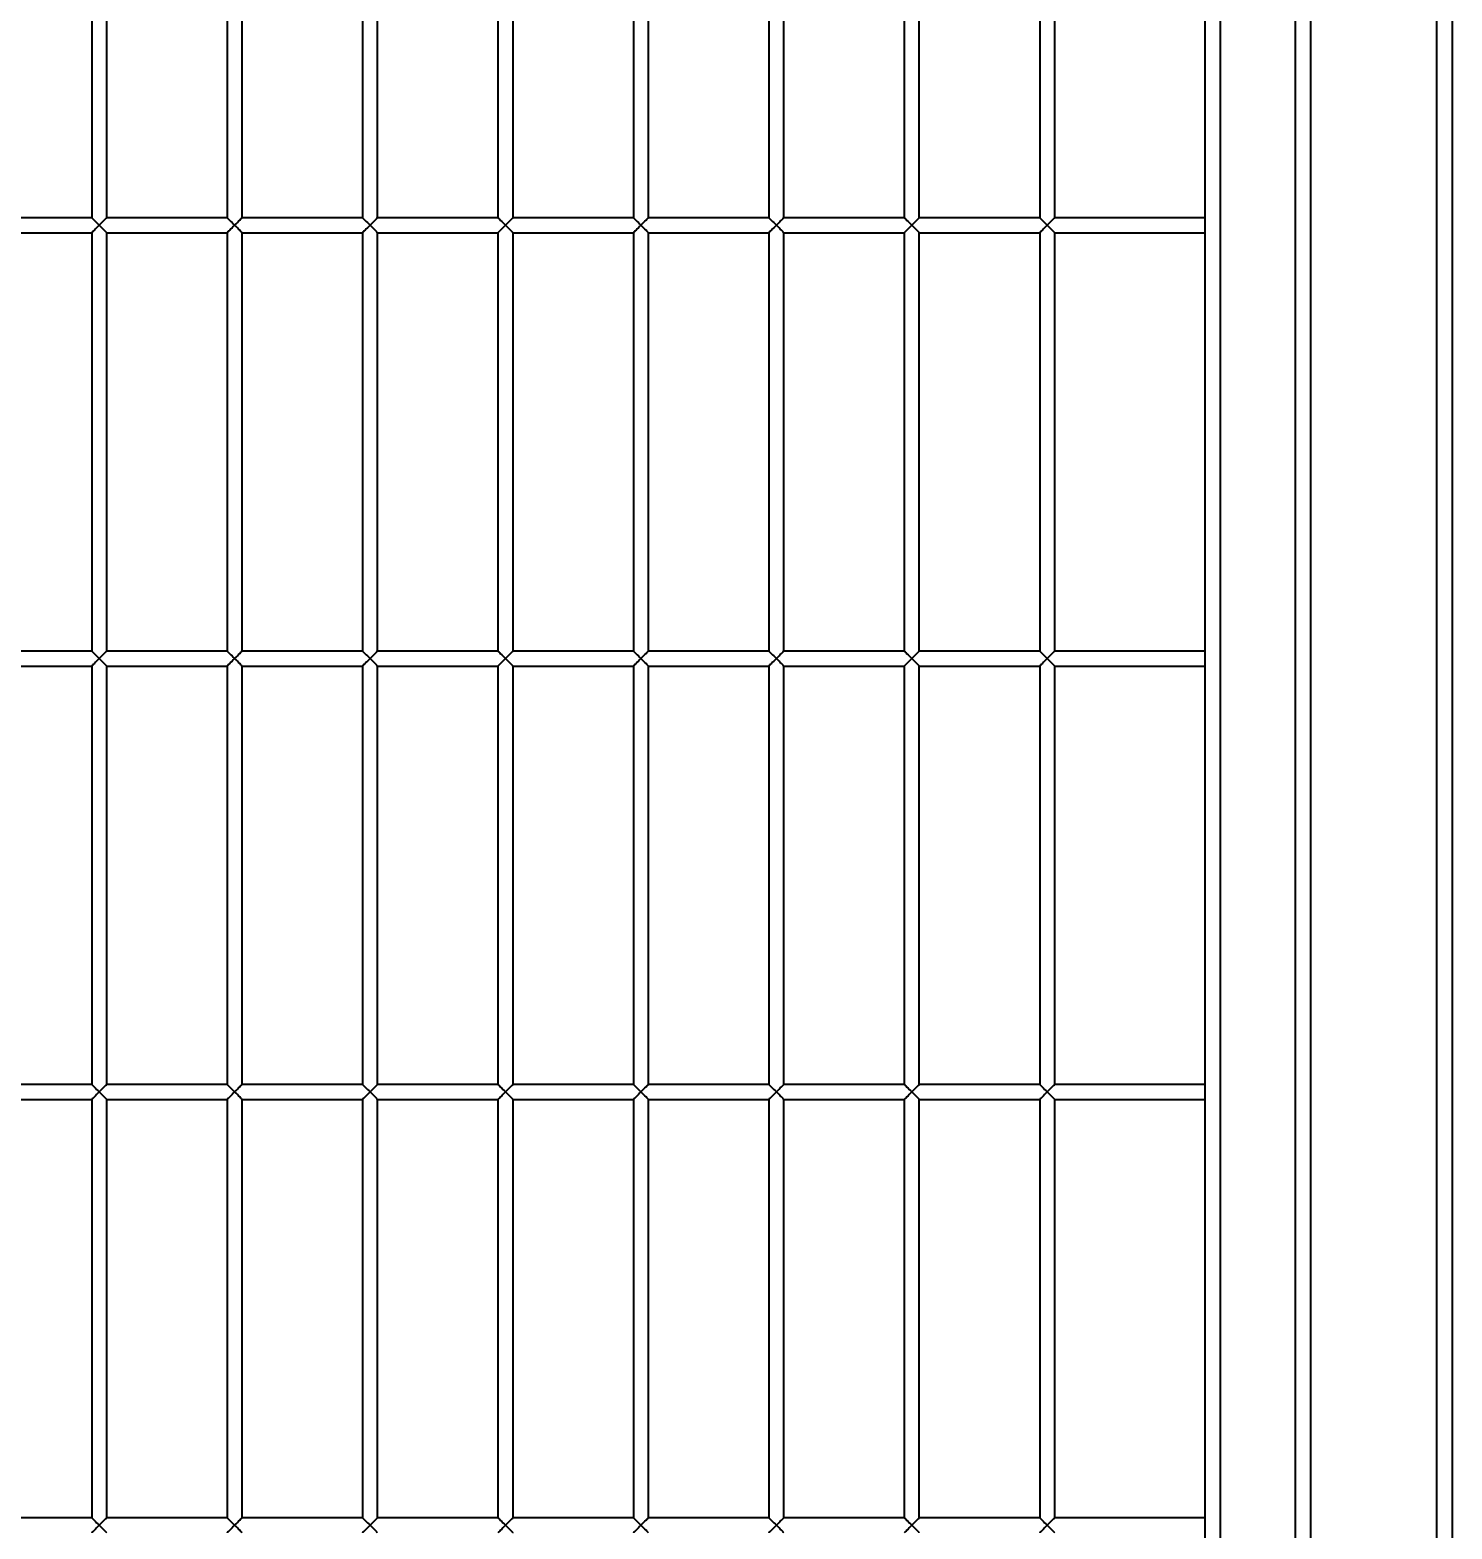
# Model space of a CAD drawing. Header units: millimetres. Extents: x 0 to 420, y 0 to 297.
# Drawn here: x 266.87 to 276.32, y 235.92 to 245.88 of the extents above; entities that cross this region are included whole.
import ezdxf

# ---------------------------------------------------------------- set-up
doc = ezdxf.new("R2010")
doc.units = ezdxf.units.MM

msp = doc.modelspace()

# ---------------------------------------------------------------- linework, layer by layer
at = {"color": 7, "linetype": 'Continuous', "lineweight": 40}
for p, q in [((276.2225, 215.8453), (276.2225, 255.8453)), ((276.3225, 255.8453), (276.3225, 215.8453)), ((275.3825, 253.8453), (275.3825, 217.8453)), ((275.2825, 217.9453), (275.2825, 253.7453)), ((274.7825, 253.2453), (274.7825, 218.4453)), ((274.6825, 218.5453), (274.6825, 253.1453)), ((267.2825, 247.4153), (267.2825, 244.6353)), ((267.3825, 244.6353), (267.3825, 247.4153)), ((268.1825, 247.4153), (268.1825, 244.6353)), ((268.2825, 244.6353), (268.2825, 247.4153)), ((269.0825, 247.4153), (269.0825, 244.6353)), ((269.1825, 244.6353), (269.1825, 247.4153)), ((269.9825, 247.4153), (269.9825, 244.6353)), ((270.0825, 244.6353), (270.0825, 247.4153)), ((270.8825, 247.4153), (270.8825, 244.6353)), ((270.9825, 244.6353), (270.9825, 247.4153)), ((271.7825, 247.4153), (271.7825, 244.6353)), ((271.8825, 244.6353), (271.8825, 247.4153)), ((272.6825, 247.4153), (272.6825, 244.6353)), ((272.7825, 244.6353), (272.7825, 247.4153)), ((273.5825, 247.4153), (273.5825, 244.6353)), ((273.6825, 244.6353), (273.6825, 247.4153)), ((267.2825, 244.6353), (266.4825, 244.6353)), ((268.1825, 244.6353), (267.3825, 244.6353)), ((269.0825, 244.6353), (268.2825, 244.6353)), ((269.9825, 244.6353), (269.1825, 244.6353)), ((270.8825, 244.6353), (270.0825, 244.6353)), ((271.7825, 244.6353), (270.9825, 244.6353)), ((272.6825, 244.6353), (271.8825, 244.6353)), ((273.5825, 244.6353), (272.7825, 244.6353)), ((274.6825, 244.6353), (273.6825, 244.6353)), ((266.4825, 244.5353), (267.2825, 244.5353)), ((267.2825, 244.5353), (267.2825, 241.7553)), ((267.3825, 241.7553), (267.3825, 244.5353)), ((267.3825, 244.5353), (268.1825, 244.5353)), ((268.1825, 244.5353), (268.1825, 241.7553)), ((268.2825, 241.7553), (268.2825, 244.5353)), ((268.2825, 244.5353), (269.0825, 244.5353)), ((269.0825, 244.5353), (269.0825, 241.7553)), ((269.1825, 241.7553), (269.1825, 244.5353)), ((269.1825, 244.5353), (269.9825, 244.5353)), ((269.9825, 244.5353), (269.9825, 241.7553)), ((270.0825, 241.7553), (270.0825, 244.5353)), ((270.0825, 244.5353), (270.8825, 244.5353)), ((270.8825, 244.5353), (270.8825, 241.7553)), ((270.9825, 241.7553), (270.9825, 244.5353)), ((270.9825, 244.5353), (271.7825, 244.5353)), ((271.7825, 244.5353), (271.7825, 241.7553)), ((271.8825, 241.7553), (271.8825, 244.5353)), ((271.8825, 244.5353), (272.6825, 244.5353)), ((272.6825, 244.5353), (272.6825, 241.7553)), ((272.7825, 241.7553), (272.7825, 244.5353)), ((272.7825, 244.5353), (273.5825, 244.5353)), ((273.5825, 244.5353), (273.5825, 241.7553)), ((273.6825, 244.5353), (274.6825, 244.5353)), ((273.6825, 241.7553), (273.6825, 244.5353)), ((267.2825, 241.7553), (266.4825, 241.7553)), ((268.1825, 241.7553), (267.3825, 241.7553)), ((269.0825, 241.7553), (268.2825, 241.7553)), ((269.9825, 241.7553), (269.1825, 241.7553)), ((270.8825, 241.7553), (270.0825, 241.7553)), ((271.7825, 241.7553), (270.9825, 241.7553)), ((272.6825, 241.7553), (271.8825, 241.7553)), ((273.5825, 241.7553), (272.7825, 241.7553)), ((274.6825, 241.7553), (273.6825, 241.7553)), ((266.4825, 241.6553), (267.2825, 241.6553)), ((267.2825, 241.6553), (267.2825, 238.8753)), ((267.3825, 238.8753), (267.3825, 241.6553)), ((267.3825, 241.6553), (268.1825, 241.6553)), ((268.1825, 241.6553), (268.1825, 238.8753)), ((268.2825, 238.8753), (268.2825, 241.6553)), ((268.2825, 241.6553), (269.0825, 241.6553)), ((269.0825, 241.6553), (269.0825, 238.8753)), ((269.1825, 238.8753), (269.1825, 241.6553)), ((269.1825, 241.6553), (269.9825, 241.6553)), ((269.9825, 241.6553), (269.9825, 238.8753)), ((270.0825, 238.8753), (270.0825, 241.6553)), ((270.0825, 241.6553), (270.8825, 241.6553)), ((270.8825, 241.6553), (270.8825, 238.8753)), ((270.9825, 238.8753), (270.9825, 241.6553)), ((270.9825, 241.6553), (271.7825, 241.6553)), ((271.7825, 241.6553), (271.7825, 238.8753)), ((271.8825, 238.8753), (271.8825, 241.6553)), ((271.8825, 241.6553), (272.6825, 241.6553)), ((272.6825, 241.6553), (272.6825, 238.8753)), ((272.7825, 238.8753), (272.7825, 241.6553)), ((272.7825, 241.6553), (273.5825, 241.6553)), ((273.5825, 241.6553), (273.5825, 238.8753)), ((273.6825, 241.6553), (274.6825, 241.6553)), ((273.6825, 238.8753), (273.6825, 241.6553)), ((267.2825, 238.8753), (266.4825, 238.8753)), ((268.1825, 238.8753), (267.3825, 238.8753)), ((269.0825, 238.8753), (268.2825, 238.8753)), ((269.9825, 238.8753), (269.1825, 238.8753)), ((270.8825, 238.8753), (270.0825, 238.8753)), ((271.7825, 238.8753), (270.9825, 238.8753)), ((272.6825, 238.8753), (271.8825, 238.8753)), ((273.5825, 238.8753), (272.7825, 238.8753)), ((274.6825, 238.8753), (273.6825, 238.8753)), ((266.4825, 238.7753), (267.2825, 238.7753)), ((267.2825, 238.7753), (267.2825, 235.9953)), ((267.3825, 235.9953), (267.3825, 238.7753)), ((267.3825, 238.7753), (268.1825, 238.7753)), ((268.1825, 238.7753), (268.1825, 235.9953)), ((268.2825, 235.9953), (268.2825, 238.7753)), ((268.2825, 238.7753), (269.0825, 238.7753)), ((269.0825, 238.7753), (269.0825, 235.9953)), ((269.1825, 235.9953), (269.1825, 238.7753)), ((269.1825, 238.7753), (269.9825, 238.7753)), ((269.9825, 238.7753), (269.9825, 235.9953)), ((270.0825, 235.9953), (270.0825, 238.7753)), ((270.0825, 238.7753), (270.8825, 238.7753)), ((270.8825, 238.7753), (270.8825, 235.9953)), ((270.9825, 235.9953), (270.9825, 238.7753)), ((270.9825, 238.7753), (271.7825, 238.7753)), ((271.7825, 238.7753), (271.7825, 235.9953)), ((271.8825, 235.9953), (271.8825, 238.7753)), ((271.8825, 238.7753), (272.6825, 238.7753)), ((272.6825, 238.7753), (272.6825, 235.9953)), ((272.7825, 235.9953), (272.7825, 238.7753)), ((272.7825, 238.7753), (273.5825, 238.7753)), ((273.5825, 238.7753), (273.5825, 235.9953)), ((273.6825, 238.7753), (274.6825, 238.7753)), ((273.6825, 235.9953), (273.6825, 238.7753)), ((267.2825, 235.9953), (266.4825, 235.9953)), ((268.1825, 235.9953), (267.3825, 235.9953)), ((269.0825, 235.9953), (268.2825, 235.9953)), ((269.9825, 235.9953), (269.1825, 235.9953)), ((270.8825, 235.9953), (270.0825, 235.9953)), ((271.7825, 235.9953), (270.9825, 235.9953)), ((272.6825, 235.9953), (271.8825, 235.9953)), ((273.5825, 235.9953), (272.7825, 235.9953)), ((274.6825, 235.9953), (273.6825, 235.9953))]:
    msp.add_line(p, q, dxfattribs=at)
at = {"color": 7, "linetype": 'Continuous', "lineweight": 40, "flags": 128}
for points in [[(267.2825, 244.6353), (267.2832, 244.6346), (267.2855, 244.6323), (267.2892, 244.6286), (267.2942, 244.6236), (267.3003, 244.6175), (267.3075, 244.6103), (267.3154, 244.6024), (267.3238, 244.594), (267.3325, 244.5853)], [(267.3325, 244.5853), (267.3238, 244.5767), (267.3154, 244.5682), (267.3075, 244.5603), (267.3003, 244.5532), (267.2942, 244.547), (267.2892, 244.542), (267.2855, 244.5384), (267.2832, 244.5361), (267.2825, 244.5353)], [(267.3325, 244.5853), (267.3417, 244.5945), (267.3505, 244.6034), (267.3588, 244.6117), (267.3662, 244.619), (267.3724, 244.6252), (267.3772, 244.6301), (267.3806, 244.6334), (267.3823, 244.6351), (267.3825, 244.6353)], [(267.3825, 244.5353), (267.3823, 244.5356), (267.3806, 244.5372), (267.3772, 244.5406), (267.3724, 244.5454), (267.3662, 244.5517), (267.3588, 244.559), (267.3505, 244.5673), (267.3417, 244.5761), (267.3325, 244.5853)], [(268.1825, 244.6353), (268.1832, 244.6346), (268.1855, 244.6323), (268.1892, 244.6286), (268.1942, 244.6236), (268.2003, 244.6175), (268.2075, 244.6103), (268.2154, 244.6024), (268.2238, 244.594), (268.2325, 244.5853)], [(268.2325, 244.5853), (268.2238, 244.5767), (268.2154, 244.5682), (268.2075, 244.5603), (268.2003, 244.5532), (268.1942, 244.547), (268.1892, 244.542), (268.1855, 244.5384), (268.1832, 244.5361), (268.1825, 244.5353)], [(268.2325, 244.5853), (268.2417, 244.5945), (268.2505, 244.6034), (268.2588, 244.6117), (268.2662, 244.619), (268.2724, 244.6252), (268.2772, 244.6301), (268.2806, 244.6334), (268.2823, 244.6351), (268.2825, 244.6353)], [(268.2825, 244.5353), (268.2823, 244.5356), (268.2806, 244.5372), (268.2772, 244.5406), (268.2724, 244.5454), (268.2662, 244.5517), (268.2588, 244.559), (268.2505, 244.5673), (268.2417, 244.5761), (268.2325, 244.5853)], [(269.0825, 244.6353), (269.0832, 244.6346), (269.0855, 244.6323), (269.0892, 244.6286), (269.0942, 244.6236), (269.1003, 244.6175), (269.1075, 244.6103), (269.1154, 244.6024), (269.1238, 244.594), (269.1325, 244.5853)], [(269.1325, 244.5853), (269.1238, 244.5767), (269.1154, 244.5682), (269.1075, 244.5603), (269.1003, 244.5532), (269.0942, 244.547), (269.0892, 244.542), (269.0855, 244.5384), (269.0832, 244.5361), (269.0825, 244.5353)], [(269.1325, 244.5853), (269.1417, 244.5945), (269.1505, 244.6034), (269.1588, 244.6117), (269.1662, 244.619), (269.1724, 244.6252), (269.1772, 244.6301), (269.1806, 244.6334), (269.1823, 244.6351), (269.1825, 244.6353)], [(269.1825, 244.5353), (269.1823, 244.5356), (269.1806, 244.5372), (269.1772, 244.5406), (269.1724, 244.5454), (269.1662, 244.5517), (269.1588, 244.559), (269.1505, 244.5673), (269.1417, 244.5761), (269.1325, 244.5853)], [(269.9825, 244.6353), (269.9832, 244.6346), (269.9855, 244.6323), (269.9892, 244.6286), (269.9942, 244.6236), (270.0003, 244.6175), (270.0075, 244.6103), (270.0154, 244.6024), (270.0238, 244.594), (270.0325, 244.5853)], [(270.0325, 244.5853), (270.0238, 244.5767), (270.0154, 244.5682), (270.0075, 244.5603), (270.0003, 244.5532), (269.9942, 244.547), (269.9892, 244.542), (269.9855, 244.5384), (269.9832, 244.5361), (269.9825, 244.5353)], [(270.0325, 244.5853), (270.0417, 244.5945), (270.0505, 244.6034), (270.0588, 244.6117), (270.0662, 244.619), (270.0724, 244.6252), (270.0772, 244.6301), (270.0806, 244.6334), (270.0823, 244.6351), (270.0825, 244.6353)], [(270.0825, 244.5353), (270.0823, 244.5356), (270.0806, 244.5372), (270.0772, 244.5406), (270.0724, 244.5454), (270.0662, 244.5517), (270.0588, 244.559), (270.0505, 244.5673), (270.0417, 244.5761), (270.0325, 244.5853)], [(270.8825, 244.6353), (270.8832, 244.6346), (270.8855, 244.6323), (270.8892, 244.6286), (270.8942, 244.6236), (270.9003, 244.6175), (270.9075, 244.6103), (270.9154, 244.6024), (270.9238, 244.594), (270.9325, 244.5853)], [(270.9325, 244.5853), (270.9238, 244.5767), (270.9154, 244.5682), (270.9075, 244.5603), (270.9003, 244.5532), (270.8942, 244.547), (270.8892, 244.542), (270.8855, 244.5384), (270.8832, 244.5361), (270.8825, 244.5353)], [(270.9325, 244.5853), (270.9417, 244.5945), (270.9505, 244.6034), (270.9588, 244.6117), (270.9662, 244.619), (270.9724, 244.6252), (270.9772, 244.6301), (270.9806, 244.6334), (270.9823, 244.6351), (270.9825, 244.6353)], [(270.9825, 244.5353), (270.9823, 244.5356), (270.9806, 244.5372), (270.9772, 244.5406), (270.9724, 244.5454), (270.9662, 244.5517), (270.9588, 244.559), (270.9505, 244.5673), (270.9417, 244.5761), (270.9325, 244.5853)], [(271.7825, 244.6353), (271.7832, 244.6346), (271.7855, 244.6323), (271.7892, 244.6286), (271.7942, 244.6236), (271.8003, 244.6175), (271.8075, 244.6103), (271.8154, 244.6024), (271.8238, 244.594), (271.8325, 244.5853)], [(271.8325, 244.5853), (271.8238, 244.5767), (271.8154, 244.5682), (271.8075, 244.5603), (271.8003, 244.5532), (271.7942, 244.547), (271.7892, 244.542), (271.7855, 244.5384), (271.7832, 244.5361), (271.7825, 244.5353)], [(271.8325, 244.5853), (271.8417, 244.5945), (271.8505, 244.6034), (271.8588, 244.6117), (271.8662, 244.619), (271.8724, 244.6252), (271.8772, 244.6301), (271.8806, 244.6334), (271.8823, 244.6351), (271.8825, 244.6353)], [(271.8825, 244.5353), (271.8823, 244.5356), (271.8806, 244.5372), (271.8772, 244.5406), (271.8724, 244.5454), (271.8662, 244.5517), (271.8588, 244.559), (271.8505, 244.5673), (271.8417, 244.5761), (271.8325, 244.5853)], [(272.6825, 244.6353), (272.6832, 244.6346), (272.6855, 244.6323), (272.6892, 244.6286), (272.6942, 244.6236), (272.7003, 244.6175), (272.7075, 244.6103), (272.7154, 244.6024), (272.7238, 244.594), (272.7325, 244.5853)], [(272.7325, 244.5853), (272.7238, 244.5767), (272.7154, 244.5682), (272.7075, 244.5603), (272.7003, 244.5532), (272.6942, 244.547), (272.6892, 244.542), (272.6855, 244.5384), (272.6832, 244.5361), (272.6825, 244.5353)], [(272.7325, 244.5853), (272.7417, 244.5945), (272.7505, 244.6034), (272.7588, 244.6117), (272.7662, 244.619), (272.7724, 244.6252), (272.7772, 244.6301), (272.7806, 244.6334), (272.7823, 244.6351), (272.7825, 244.6353)], [(272.7825, 244.5353), (272.7823, 244.5356), (272.7806, 244.5372), (272.7772, 244.5406), (272.7724, 244.5454), (272.7662, 244.5517), (272.7588, 244.559), (272.7505, 244.5673), (272.7417, 244.5761), (272.7325, 244.5853)], [(273.5825, 244.6353), (273.5832, 244.6346), (273.5855, 244.6323), (273.5892, 244.6286), (273.5942, 244.6236), (273.6003, 244.6175), (273.6075, 244.6103), (273.6154, 244.6024), (273.6238, 244.594), (273.6325, 244.5853)], [(273.6325, 244.5853), (273.6238, 244.5767), (273.6154, 244.5682), (273.6075, 244.5603), (273.6003, 244.5532), (273.5942, 244.547), (273.5892, 244.542), (273.5855, 244.5384), (273.5832, 244.5361), (273.5825, 244.5353)], [(273.6325, 244.5853), (273.6417, 244.5945), (273.6505, 244.6034), (273.6588, 244.6117), (273.6662, 244.619), (273.6724, 244.6252), (273.6772, 244.6301), (273.6806, 244.6334), (273.6823, 244.6351), (273.6825, 244.6353)], [(273.6825, 244.5353), (273.6823, 244.5356), (273.6806, 244.5372), (273.6772, 244.5406), (273.6724, 244.5454), (273.6662, 244.5517), (273.6588, 244.559), (273.6505, 244.5673), (273.6417, 244.5761), (273.6325, 244.5853)], [(267.2825, 241.7553), (267.2832, 241.7546), (267.2855, 241.7523), (267.2892, 241.7486), (267.2942, 241.7436), (267.3003, 241.7375), (267.3075, 241.7303), (267.3154, 241.7224), (267.3238, 241.714), (267.3325, 241.7053)], [(267.3325, 241.7053), (267.3238, 241.6967), (267.3154, 241.6882), (267.3075, 241.6803), (267.3003, 241.6732), (267.2942, 241.667), (267.2892, 241.662), (267.2855, 241.6584), (267.2832, 241.6561), (267.2825, 241.6553)], [(267.3325, 241.7053), (267.3417, 241.7145), (267.3505, 241.7234), (267.3588, 241.7317), (267.3662, 241.739), (267.3724, 241.7452), (267.3772, 241.7501), (267.3806, 241.7534), (267.3823, 241.7551), (267.3825, 241.7553)], [(267.3825, 241.6553), (267.3823, 241.6555), (267.3806, 241.6572), (267.3772, 241.6606), (267.3724, 241.6654), (267.3662, 241.6717), (267.3588, 241.679), (267.3505, 241.6873), (267.3417, 241.6961), (267.3325, 241.7053)], [(268.1825, 241.7553), (268.1832, 241.7546), (268.1855, 241.7523), (268.1892, 241.7486), (268.1942, 241.7436), (268.2003, 241.7375), (268.2075, 241.7303), (268.2154, 241.7224), (268.2238, 241.714), (268.2325, 241.7053)], [(268.2325, 241.7053), (268.2238, 241.6967), (268.2154, 241.6882), (268.2075, 241.6803), (268.2003, 241.6732), (268.1942, 241.667), (268.1892, 241.662), (268.1855, 241.6584), (268.1832, 241.6561), (268.1825, 241.6553)], [(268.2325, 241.7053), (268.2417, 241.7145), (268.2505, 241.7234), (268.2588, 241.7317), (268.2662, 241.739), (268.2724, 241.7452), (268.2772, 241.7501), (268.2806, 241.7534), (268.2823, 241.7551), (268.2825, 241.7553)], [(268.2825, 241.6553), (268.2823, 241.6555), (268.2806, 241.6572), (268.2772, 241.6606), (268.2724, 241.6654), (268.2662, 241.6717), (268.2588, 241.679), (268.2505, 241.6873), (268.2417, 241.6961), (268.2325, 241.7053)], [(269.0825, 241.7553), (269.0832, 241.7546), (269.0855, 241.7523), (269.0892, 241.7486), (269.0942, 241.7436), (269.1003, 241.7375), (269.1075, 241.7303), (269.1154, 241.7224), (269.1238, 241.714), (269.1325, 241.7053)], [(269.1325, 241.7053), (269.1238, 241.6967), (269.1154, 241.6882), (269.1075, 241.6803), (269.1003, 241.6732), (269.0942, 241.667), (269.0892, 241.662), (269.0855, 241.6584), (269.0832, 241.6561), (269.0825, 241.6553)], [(269.1325, 241.7053), (269.1417, 241.7145), (269.1505, 241.7234), (269.1588, 241.7317), (269.1662, 241.739), (269.1724, 241.7452), (269.1772, 241.7501), (269.1806, 241.7534), (269.1823, 241.7551), (269.1825, 241.7553)], [(269.1825, 241.6553), (269.1823, 241.6555), (269.1806, 241.6572), (269.1772, 241.6606), (269.1724, 241.6654), (269.1662, 241.6717), (269.1588, 241.679), (269.1505, 241.6873), (269.1417, 241.6961), (269.1325, 241.7053)], [(269.9825, 241.7553), (269.9832, 241.7546), (269.9855, 241.7523), (269.9892, 241.7486), (269.9942, 241.7436), (270.0003, 241.7375), (270.0075, 241.7303), (270.0154, 241.7224), (270.0238, 241.714), (270.0325, 241.7053)], [(270.0325, 241.7053), (270.0238, 241.6967), (270.0154, 241.6882), (270.0075, 241.6803), (270.0003, 241.6732), (269.9942, 241.667), (269.9892, 241.662), (269.9855, 241.6584), (269.9832, 241.6561), (269.9825, 241.6553)], [(270.0325, 241.7053), (270.0417, 241.7145), (270.0505, 241.7234), (270.0588, 241.7317), (270.0662, 241.739), (270.0724, 241.7452), (270.0772, 241.7501), (270.0806, 241.7534), (270.0823, 241.7551), (270.0825, 241.7553)], [(270.0825, 241.6553), (270.0823, 241.6555), (270.0806, 241.6572), (270.0772, 241.6606), (270.0724, 241.6654), (270.0662, 241.6717), (270.0588, 241.679), (270.0505, 241.6873), (270.0417, 241.6961), (270.0325, 241.7053)], [(270.8825, 241.7553), (270.8832, 241.7546), (270.8855, 241.7523), (270.8892, 241.7486), (270.8942, 241.7436), (270.9003, 241.7375), (270.9075, 241.7303), (270.9154, 241.7224), (270.9238, 241.714), (270.9325, 241.7053)], [(270.9325, 241.7053), (270.9238, 241.6967), (270.9154, 241.6882), (270.9075, 241.6803), (270.9003, 241.6732), (270.8942, 241.667), (270.8892, 241.662), (270.8855, 241.6584), (270.8832, 241.6561), (270.8825, 241.6553)], [(270.9325, 241.7053), (270.9417, 241.7145), (270.9505, 241.7234), (270.9588, 241.7317), (270.9662, 241.739), (270.9724, 241.7452), (270.9772, 241.7501), (270.9806, 241.7534), (270.9823, 241.7551), (270.9825, 241.7553)], [(270.9825, 241.6553), (270.9823, 241.6555), (270.9806, 241.6572), (270.9772, 241.6606), (270.9724, 241.6654), (270.9662, 241.6717), (270.9588, 241.679), (270.9505, 241.6873), (270.9417, 241.6961), (270.9325, 241.7053)], [(271.7825, 241.7553), (271.7832, 241.7546), (271.7855, 241.7523), (271.7892, 241.7486), (271.7942, 241.7436), (271.8003, 241.7375), (271.8075, 241.7303), (271.8154, 241.7224), (271.8238, 241.714), (271.8325, 241.7053)], [(271.8325, 241.7053), (271.8238, 241.6967), (271.8154, 241.6882), (271.8075, 241.6803), (271.8003, 241.6732), (271.7942, 241.667), (271.7892, 241.662), (271.7855, 241.6584), (271.7832, 241.6561), (271.7825, 241.6553)], [(271.8325, 241.7053), (271.8417, 241.7145), (271.8505, 241.7234), (271.8588, 241.7317), (271.8662, 241.739), (271.8724, 241.7452), (271.8772, 241.7501), (271.8806, 241.7534), (271.8823, 241.7551), (271.8825, 241.7553)], [(271.8825, 241.6553), (271.8823, 241.6555), (271.8806, 241.6572), (271.8772, 241.6606), (271.8724, 241.6654), (271.8662, 241.6717), (271.8588, 241.679), (271.8505, 241.6873), (271.8417, 241.6961), (271.8325, 241.7053)], [(272.6825, 241.7553), (272.6832, 241.7546), (272.6855, 241.7523), (272.6892, 241.7486), (272.6942, 241.7436), (272.7003, 241.7375), (272.7075, 241.7303), (272.7154, 241.7224), (272.7238, 241.714), (272.7325, 241.7053)], [(272.7325, 241.7053), (272.7238, 241.6967), (272.7154, 241.6882), (272.7075, 241.6803), (272.7003, 241.6732), (272.6942, 241.667), (272.6892, 241.662), (272.6855, 241.6584), (272.6832, 241.6561), (272.6825, 241.6553)], [(272.7325, 241.7053), (272.7417, 241.7145), (272.7505, 241.7234), (272.7588, 241.7317), (272.7662, 241.739), (272.7724, 241.7452), (272.7772, 241.7501), (272.7806, 241.7534), (272.7823, 241.7551), (272.7825, 241.7553)], [(272.7825, 241.6553), (272.7823, 241.6555), (272.7806, 241.6572), (272.7772, 241.6606), (272.7724, 241.6654), (272.7662, 241.6717), (272.7588, 241.679), (272.7505, 241.6873), (272.7417, 241.6961), (272.7325, 241.7053)], [(273.5825, 241.7553), (273.5832, 241.7546), (273.5855, 241.7523), (273.5892, 241.7486), (273.5942, 241.7436), (273.6003, 241.7375), (273.6075, 241.7303), (273.6154, 241.7224), (273.6238, 241.714), (273.6325, 241.7053)], [(273.6325, 241.7053), (273.6238, 241.6967), (273.6154, 241.6882), (273.6075, 241.6803), (273.6003, 241.6732), (273.5942, 241.667), (273.5892, 241.662), (273.5855, 241.6584), (273.5832, 241.6561), (273.5825, 241.6553)], [(273.6325, 241.7053), (273.6417, 241.7145), (273.6505, 241.7234), (273.6588, 241.7317), (273.6662, 241.739), (273.6724, 241.7452), (273.6772, 241.7501), (273.6806, 241.7534), (273.6823, 241.7551), (273.6825, 241.7553)], [(273.6825, 241.6553), (273.6823, 241.6555), (273.6806, 241.6572), (273.6772, 241.6606), (273.6724, 241.6654), (273.6662, 241.6717), (273.6588, 241.679), (273.6505, 241.6873), (273.6417, 241.6961), (273.6325, 241.7053)], [(267.2825, 238.8753), (267.2832, 238.8746), (267.2855, 238.8723), (267.2892, 238.8686), (267.2942, 238.8636), (267.3003, 238.8575), (267.3075, 238.8503), (267.3154, 238.8424), (267.3238, 238.834), (267.3325, 238.8253)], [(267.3325, 238.8253), (267.3238, 238.8167), (267.3154, 238.8082), (267.3075, 238.8003), (267.3003, 238.7932), (267.2942, 238.787), (267.2892, 238.782), (267.2855, 238.7784), (267.2832, 238.7761), (267.2825, 238.7753)], [(267.3325, 238.8253), (267.3417, 238.8345), (267.3505, 238.8434), (267.3588, 238.8517), (267.3662, 238.859), (267.3724, 238.8652), (267.3772, 238.8701), (267.3806, 238.8734), (267.3823, 238.8751), (267.3825, 238.8753)], [(267.3825, 238.7753), (267.3823, 238.7756), (267.3806, 238.7772), (267.3772, 238.7806), (267.3724, 238.7854), (267.3662, 238.7917), (267.3588, 238.799), (267.3505, 238.8073), (267.3417, 238.8161), (267.3325, 238.8253)], [(268.1825, 238.8753), (268.1832, 238.8746), (268.1855, 238.8723), (268.1892, 238.8686), (268.1942, 238.8636), (268.2003, 238.8575), (268.2075, 238.8503), (268.2154, 238.8424), (268.2238, 238.834), (268.2325, 238.8253)], [(268.2325, 238.8253), (268.2238, 238.8167), (268.2154, 238.8082), (268.2075, 238.8003), (268.2003, 238.7932), (268.1942, 238.787), (268.1892, 238.782), (268.1855, 238.7784), (268.1832, 238.7761), (268.1825, 238.7753)], [(268.2325, 238.8253), (268.2417, 238.8345), (268.2505, 238.8434), (268.2588, 238.8517), (268.2662, 238.859), (268.2724, 238.8652), (268.2772, 238.8701), (268.2806, 238.8734), (268.2823, 238.8751), (268.2825, 238.8753)], [(268.2825, 238.7753), (268.2823, 238.7756), (268.2806, 238.7772), (268.2772, 238.7806), (268.2724, 238.7854), (268.2662, 238.7917), (268.2588, 238.799), (268.2505, 238.8073), (268.2417, 238.8161), (268.2325, 238.8253)], [(269.0825, 238.8753), (269.0832, 238.8746), (269.0855, 238.8723), (269.0892, 238.8686), (269.0942, 238.8636), (269.1003, 238.8575), (269.1075, 238.8503), (269.1154, 238.8424), (269.1238, 238.834), (269.1325, 238.8253)], [(269.1325, 238.8253), (269.1238, 238.8167), (269.1154, 238.8082), (269.1075, 238.8003), (269.1003, 238.7932), (269.0942, 238.787), (269.0892, 238.782), (269.0855, 238.7784), (269.0832, 238.7761), (269.0825, 238.7753)], [(269.1325, 238.8253), (269.1417, 238.8345), (269.1505, 238.8434), (269.1588, 238.8517), (269.1662, 238.859), (269.1724, 238.8652), (269.1772, 238.8701), (269.1806, 238.8734), (269.1823, 238.8751), (269.1825, 238.8753)], [(269.1825, 238.7753), (269.1823, 238.7756), (269.1806, 238.7772), (269.1772, 238.7806), (269.1724, 238.7854), (269.1662, 238.7917), (269.1588, 238.799), (269.1505, 238.8073), (269.1417, 238.8161), (269.1325, 238.8253)], [(269.9825, 238.8753), (269.9832, 238.8746), (269.9855, 238.8723), (269.9892, 238.8686), (269.9942, 238.8636), (270.0003, 238.8575), (270.0075, 238.8503), (270.0154, 238.8424), (270.0238, 238.834), (270.0325, 238.8253)], [(270.0325, 238.8253), (270.0238, 238.8167), (270.0154, 238.8082), (270.0075, 238.8003), (270.0003, 238.7932), (269.9942, 238.787), (269.9892, 238.782), (269.9855, 238.7784), (269.9832, 238.7761), (269.9825, 238.7753)], [(270.0325, 238.8253), (270.0417, 238.8345), (270.0505, 238.8434), (270.0588, 238.8517), (270.0662, 238.859), (270.0724, 238.8652), (270.0772, 238.8701), (270.0806, 238.8734), (270.0823, 238.8751), (270.0825, 238.8753)], [(270.0825, 238.7753), (270.0823, 238.7756), (270.0806, 238.7772), (270.0772, 238.7806), (270.0724, 238.7854), (270.0662, 238.7917), (270.0588, 238.799), (270.0505, 238.8073), (270.0417, 238.8161), (270.0325, 238.8253)], [(270.8825, 238.8753), (270.8832, 238.8746), (270.8855, 238.8723), (270.8892, 238.8686), (270.8942, 238.8636), (270.9003, 238.8575), (270.9075, 238.8503), (270.9154, 238.8424), (270.9238, 238.834), (270.9325, 238.8253)], [(270.9325, 238.8253), (270.9238, 238.8167), (270.9154, 238.8082), (270.9075, 238.8003), (270.9003, 238.7932), (270.8942, 238.787), (270.8892, 238.782), (270.8855, 238.7784), (270.8832, 238.7761), (270.8825, 238.7753)], [(270.9325, 238.8253), (270.9417, 238.8345), (270.9505, 238.8434), (270.9588, 238.8517), (270.9662, 238.859), (270.9724, 238.8652), (270.9772, 238.8701), (270.9806, 238.8734), (270.9823, 238.8751), (270.9825, 238.8753)], [(270.9825, 238.7753), (270.9823, 238.7756), (270.9806, 238.7772), (270.9772, 238.7806), (270.9724, 238.7854), (270.9662, 238.7917), (270.9588, 238.799), (270.9505, 238.8073), (270.9417, 238.8161), (270.9325, 238.8253)], [(271.7825, 238.8753), (271.7832, 238.8746), (271.7855, 238.8723), (271.7892, 238.8686), (271.7942, 238.8636), (271.8003, 238.8575), (271.8075, 238.8503), (271.8154, 238.8424), (271.8238, 238.834), (271.8325, 238.8253)], [(271.8325, 238.8253), (271.8238, 238.8167), (271.8154, 238.8082), (271.8075, 238.8003), (271.8003, 238.7932), (271.7942, 238.787), (271.7892, 238.782), (271.7855, 238.7784), (271.7832, 238.7761), (271.7825, 238.7753)], [(271.8325, 238.8253), (271.8417, 238.8345), (271.8505, 238.8434), (271.8588, 238.8517), (271.8662, 238.859), (271.8724, 238.8652), (271.8772, 238.8701), (271.8806, 238.8734), (271.8823, 238.8751), (271.8825, 238.8753)], [(271.8825, 238.7753), (271.8823, 238.7756), (271.8806, 238.7772), (271.8772, 238.7806), (271.8724, 238.7854), (271.8662, 238.7917), (271.8588, 238.799), (271.8505, 238.8073), (271.8417, 238.8161), (271.8325, 238.8253)], [(272.6825, 238.8753), (272.6832, 238.8746), (272.6855, 238.8723), (272.6892, 238.8686), (272.6942, 238.8636), (272.7003, 238.8575), (272.7075, 238.8503), (272.7154, 238.8424), (272.7238, 238.834), (272.7325, 238.8253)], [(272.7325, 238.8253), (272.7238, 238.8167), (272.7154, 238.8082), (272.7075, 238.8003), (272.7003, 238.7932), (272.6942, 238.787), (272.6892, 238.782), (272.6855, 238.7784), (272.6832, 238.7761), (272.6825, 238.7753)], [(272.7325, 238.8253), (272.7417, 238.8345), (272.7505, 238.8434), (272.7588, 238.8517), (272.7662, 238.859), (272.7724, 238.8652), (272.7772, 238.8701), (272.7806, 238.8734), (272.7823, 238.8751), (272.7825, 238.8753)], [(272.7825, 238.7753), (272.7823, 238.7756), (272.7806, 238.7772), (272.7772, 238.7806), (272.7724, 238.7854), (272.7662, 238.7917), (272.7588, 238.799), (272.7505, 238.8073), (272.7417, 238.8161), (272.7325, 238.8253)], [(273.5825, 238.8753), (273.5832, 238.8746), (273.5855, 238.8723), (273.5892, 238.8686), (273.5942, 238.8636), (273.6003, 238.8575), (273.6075, 238.8503), (273.6154, 238.8424), (273.6238, 238.834), (273.6325, 238.8253)], [(273.6325, 238.8253), (273.6238, 238.8167), (273.6154, 238.8082), (273.6075, 238.8003), (273.6003, 238.7932), (273.5942, 238.787), (273.5892, 238.782), (273.5855, 238.7784), (273.5832, 238.7761), (273.5825, 238.7753)], [(273.6325, 238.8253), (273.6417, 238.8345), (273.6505, 238.8434), (273.6588, 238.8517), (273.6662, 238.859), (273.6724, 238.8652), (273.6772, 238.8701), (273.6806, 238.8734), (273.6823, 238.8751), (273.6825, 238.8753)], [(273.6825, 238.7753), (273.6823, 238.7756), (273.6806, 238.7772), (273.6772, 238.7806), (273.6724, 238.7854), (273.6662, 238.7917), (273.6588, 238.799), (273.6505, 238.8073), (273.6417, 238.8161), (273.6325, 238.8253)], [(267.2825, 235.9953), (267.2832, 235.9946), (267.2855, 235.9923), (267.2892, 235.9886), (267.2942, 235.9836), (267.3003, 235.9775), (267.3075, 235.9703), (267.3154, 235.9624), (267.3238, 235.954), (267.3325, 235.9453)], [(267.3325, 235.9453), (267.3238, 235.9367), (267.3154, 235.9282), (267.3075, 235.9203), (267.3003, 235.9132), (267.2942, 235.907), (267.2892, 235.902), (267.2855, 235.8984), (267.2832, 235.8961), (267.2825, 235.8953)], [(267.3325, 235.9453), (267.3417, 235.9545), (267.3505, 235.9634), (267.3588, 235.9717), (267.3662, 235.979), (267.3724, 235.9852), (267.3772, 235.9901), (267.3806, 235.9934), (267.3823, 235.9951), (267.3825, 235.9953)], [(267.3825, 235.8953), (267.3823, 235.8955), (267.3806, 235.8972), (267.3772, 235.9006), (267.3724, 235.9054), (267.3662, 235.9117), (267.3588, 235.919), (267.3505, 235.9273), (267.3417, 235.9361), (267.3325, 235.9453)], [(268.1825, 235.9953), (268.1832, 235.9946), (268.1855, 235.9923), (268.1892, 235.9886), (268.1942, 235.9836), (268.2003, 235.9775), (268.2075, 235.9703), (268.2154, 235.9624), (268.2238, 235.954), (268.2325, 235.9453)], [(268.2325, 235.9453), (268.2238, 235.9367), (268.2154, 235.9282), (268.2075, 235.9203), (268.2003, 235.9132), (268.1942, 235.907), (268.1892, 235.902), (268.1855, 235.8984), (268.1832, 235.8961), (268.1825, 235.8953)], [(268.2325, 235.9453), (268.2417, 235.9545), (268.2505, 235.9634), (268.2588, 235.9717), (268.2662, 235.979), (268.2724, 235.9852), (268.2772, 235.9901), (268.2806, 235.9934), (268.2823, 235.9951), (268.2825, 235.9953)], [(268.2825, 235.8953), (268.2823, 235.8955), (268.2806, 235.8972), (268.2772, 235.9006), (268.2724, 235.9054), (268.2662, 235.9117), (268.2588, 235.919), (268.2505, 235.9273), (268.2417, 235.9361), (268.2325, 235.9453)], [(269.0825, 235.9953), (269.0832, 235.9946), (269.0855, 235.9923), (269.0892, 235.9886), (269.0942, 235.9836), (269.1003, 235.9775), (269.1075, 235.9703), (269.1154, 235.9624), (269.1238, 235.954), (269.1325, 235.9453)], [(269.1325, 235.9453), (269.1238, 235.9367), (269.1154, 235.9282), (269.1075, 235.9203), (269.1003, 235.9132), (269.0942, 235.907), (269.0892, 235.902), (269.0855, 235.8984), (269.0832, 235.8961), (269.0825, 235.8953)], [(269.1325, 235.9453), (269.1417, 235.9545), (269.1505, 235.9634), (269.1588, 235.9717), (269.1662, 235.979), (269.1724, 235.9852), (269.1772, 235.9901), (269.1806, 235.9934), (269.1823, 235.9951), (269.1825, 235.9953)], [(269.1825, 235.8953), (269.1823, 235.8955), (269.1806, 235.8972), (269.1772, 235.9006), (269.1724, 235.9054), (269.1662, 235.9117), (269.1588, 235.919), (269.1505, 235.9273), (269.1417, 235.9361), (269.1325, 235.9453)], [(269.9825, 235.9953), (269.9832, 235.9946), (269.9855, 235.9923), (269.9892, 235.9886), (269.9942, 235.9836), (270.0003, 235.9775), (270.0075, 235.9703), (270.0154, 235.9624), (270.0238, 235.954), (270.0325, 235.9453)], [(270.0325, 235.9453), (270.0238, 235.9367), (270.0154, 235.9282), (270.0075, 235.9203), (270.0003, 235.9132), (269.9942, 235.907), (269.9892, 235.902), (269.9855, 235.8984), (269.9832, 235.8961), (269.9825, 235.8953)], [(270.0325, 235.9453), (270.0417, 235.9545), (270.0505, 235.9634), (270.0588, 235.9717), (270.0662, 235.979), (270.0724, 235.9852), (270.0772, 235.9901), (270.0806, 235.9934), (270.0823, 235.9951), (270.0825, 235.9953)], [(270.0825, 235.8953), (270.0823, 235.8955), (270.0806, 235.8972), (270.0772, 235.9006), (270.0724, 235.9054), (270.0662, 235.9117), (270.0588, 235.919), (270.0505, 235.9273), (270.0417, 235.9361), (270.0325, 235.9453)], [(270.8825, 235.9953), (270.8832, 235.9946), (270.8855, 235.9923), (270.8892, 235.9886), (270.8942, 235.9836), (270.9003, 235.9775), (270.9075, 235.9703), (270.9154, 235.9624), (270.9238, 235.954), (270.9325, 235.9453)], [(270.9325, 235.9453), (270.9238, 235.9367), (270.9154, 235.9282), (270.9075, 235.9203), (270.9003, 235.9132), (270.8942, 235.907), (270.8892, 235.902), (270.8855, 235.8984), (270.8832, 235.8961), (270.8825, 235.8953)], [(270.9325, 235.9453), (270.9417, 235.9545), (270.9505, 235.9634), (270.9588, 235.9717), (270.9662, 235.979), (270.9724, 235.9852), (270.9772, 235.9901), (270.9806, 235.9934), (270.9823, 235.9951), (270.9825, 235.9953)], [(270.9825, 235.8953), (270.9823, 235.8955), (270.9806, 235.8972), (270.9772, 235.9006), (270.9724, 235.9054), (270.9662, 235.9117), (270.9588, 235.919), (270.9505, 235.9273), (270.9417, 235.9361), (270.9325, 235.9453)], [(271.7825, 235.9953), (271.7832, 235.9946), (271.7855, 235.9923), (271.7892, 235.9886), (271.7942, 235.9836), (271.8003, 235.9775), (271.8075, 235.9703), (271.8154, 235.9624), (271.8238, 235.954), (271.8325, 235.9453)], [(271.8325, 235.9453), (271.8238, 235.9367), (271.8154, 235.9282), (271.8075, 235.9203), (271.8003, 235.9132), (271.7942, 235.907), (271.7892, 235.902), (271.7855, 235.8984), (271.7832, 235.8961), (271.7825, 235.8953)], [(271.8325, 235.9453), (271.8417, 235.9545), (271.8505, 235.9634), (271.8588, 235.9717), (271.8662, 235.979), (271.8724, 235.9852), (271.8772, 235.9901), (271.8806, 235.9934), (271.8823, 235.9951), (271.8825, 235.9953)], [(271.8825, 235.8953), (271.8823, 235.8955), (271.8806, 235.8972), (271.8772, 235.9006), (271.8724, 235.9054), (271.8662, 235.9117), (271.8588, 235.919), (271.8505, 235.9273), (271.8417, 235.9361), (271.8325, 235.9453)], [(272.6825, 235.9953), (272.6832, 235.9946), (272.6855, 235.9923), (272.6892, 235.9886), (272.6942, 235.9836), (272.7003, 235.9775), (272.7075, 235.9703), (272.7154, 235.9624), (272.7238, 235.954), (272.7325, 235.9453)], [(272.7325, 235.9453), (272.7238, 235.9367), (272.7154, 235.9282), (272.7075, 235.9203), (272.7003, 235.9132), (272.6942, 235.907), (272.6892, 235.902), (272.6855, 235.8984), (272.6832, 235.8961), (272.6825, 235.8953)], [(272.7325, 235.9453), (272.7417, 235.9545), (272.7505, 235.9634), (272.7588, 235.9717), (272.7662, 235.979), (272.7724, 235.9852), (272.7772, 235.9901), (272.7806, 235.9934), (272.7823, 235.9951), (272.7825, 235.9953)], [(272.7825, 235.8953), (272.7823, 235.8955), (272.7806, 235.8972), (272.7772, 235.9006), (272.7724, 235.9054), (272.7662, 235.9117), (272.7588, 235.919), (272.7505, 235.9273), (272.7417, 235.9361), (272.7325, 235.9453)], [(273.5825, 235.9953), (273.5832, 235.9946), (273.5855, 235.9923), (273.5892, 235.9886), (273.5942, 235.9836), (273.6003, 235.9775), (273.6075, 235.9703), (273.6154, 235.9624), (273.6238, 235.954), (273.6325, 235.9453)], [(273.6325, 235.9453), (273.6238, 235.9367), (273.6154, 235.9282), (273.6075, 235.9203), (273.6003, 235.9132), (273.5942, 235.907), (273.5892, 235.902), (273.5855, 235.8984), (273.5832, 235.8961), (273.5825, 235.8953)], [(273.6325, 235.9453), (273.6417, 235.9545), (273.6505, 235.9634), (273.6588, 235.9717), (273.6662, 235.979), (273.6724, 235.9852), (273.6772, 235.9901), (273.6806, 235.9934), (273.6823, 235.9951), (273.6825, 235.9953)], [(273.6825, 235.8953), (273.6823, 235.8955), (273.6806, 235.8972), (273.6772, 235.9006), (273.6724, 235.9054), (273.6662, 235.9117), (273.6588, 235.919), (273.6505, 235.9273), (273.6417, 235.9361), (273.6325, 235.9453)]]:
    msp.add_lwpolyline(points, dxfattribs=at)

doc.saveas('drawing.dxf')
